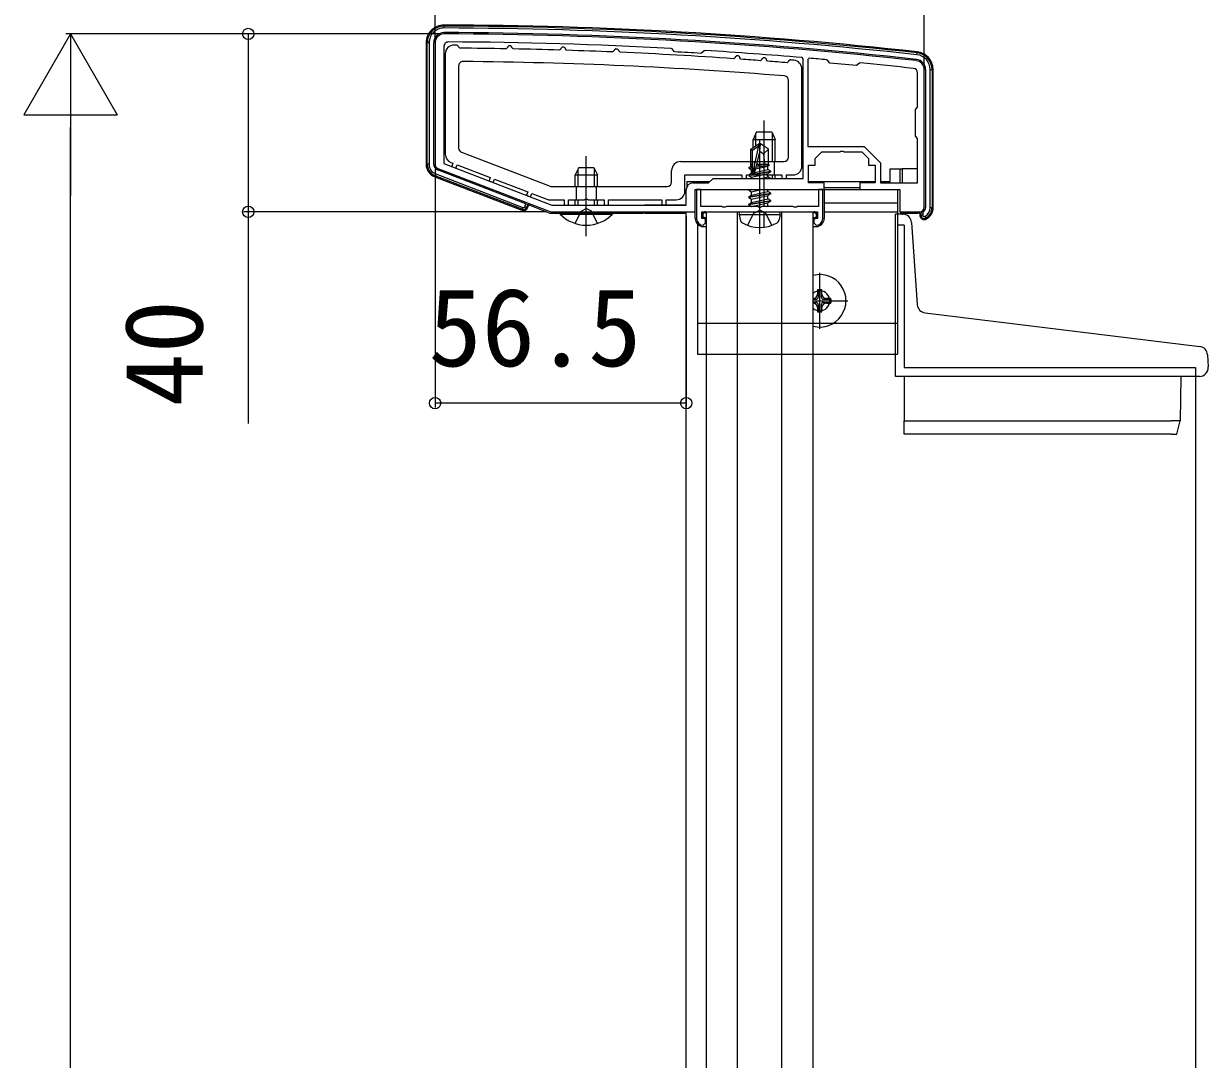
# Model space of a CAD drawing. Units: millimetres, scale not verified. Extents: x -1050 to 1050, y -1565 to 1556.
# Drawn here: x -770.5 to -504.1, y 802.5 to 1035.3 of the extents above; entities that cross this region are included whole.
import ezdxf
from ezdxf.enums import TextEntityAlignment as Align

# ---------------------------------------------------------------- set-up
doc = ezdxf.new("R2010")
doc.units = ezdxf.units.MM
doc.header["$LTSCALE"] = 8
for name, color, linetype in [('0-3_YKK_11', 7, 'Continuous'), ('0-4_YKK_12', 2, 'Continuous'), ('0-5_YKK_13', 4, 'Continuous'), ('0-6_YKK_D', 6, 'Continuous')]:
    doc.layers.add(name, color=color, linetype=linetype)
doc.styles.add('ＭＳ ゴシック', font='')
doc.styles.get('ＭＳ ゴシック').set_extended_font_data('MS Gothic')

msp = doc.modelspace()

# ---------------------------------------------------------------- linework, layer by layer
at = {"layer": '0-3_YKK_11'}
for p, q in [((-678, 1030.999), (-678, 1003.686)), ((-593.874, 1027.541), (-594.2, 1027.242)), ((-568, 993.999), (-568, 1024.999)), ((-677.359, 1002.753), (-652, 992.999))]:
    msp.add_line(p, q, dxfattribs=at)
for points in [[(-676, 1030.195), (-676, 1003.837), (-651.721, 994.499)], [(-624.015, 1028.97), (-624.223, 1029.07), (-624.713, 1029.621), (-624.921, 1029.721)], [(-617.289, 1029.275), (-617.507, 1029.2), (-618.057, 1028.71), (-618.275, 1028.635)], [(-620, 999.499), (-616.5, 999.499), (-615.5, 1000.499), (-595.2, 1000.499), (-595.2, 1027.378), (-595.475, 1027.677)], [(-594.2, 1027.242), (-594.2, 1007.699), (-586.5, 1007.699), (-581.503, 1007.699), (-577.8, 1003.996), (-577.8, 999.499), (-569.5, 999.499), (-569.5, 1009.499), (-570, 1009.999), (-570, 1015.999), (-569.5, 1016.499), (-569.5, 1024.249)], [(-582.369, 1026.485), (-582.59, 1026.417), (-583.244, 1025.874), (-589.218, 1026.429), (-589.768, 1027.091), (-589.972, 1027.198)], [(-652, 992.999), (-619.5, 992.999), (-619.5, 997.999), (-590.5, 997.999), (-590.5, 999.499), (-594, 999.499), (-594, 1003.499), (-592.5, 1003.499), (-592.5, 1004.999), (-591, 1006.499), (-586.958, 1006.499), (-586.775, 1006.619), (-586.225, 1006.619), (-586.042, 1006.499), (-582, 1006.499), (-580.5, 1004.999), (-580.5, 1003.499), (-579, 1003.499), (-579, 999.499), (-582.5, 999.499), (-582.5, 997.999), (-573.5, 997.999), (-573.5, 992.999), (-569, 992.999)], [(-651.721, 994.499), (-621.5, 994.499), (-621.5, 997.999)], [(-590.8, 991.499), (-590.8, 997.999), (-591.8, 997.999), (-591.8, 994.199), (-596.48, 994.199), (-596.74, 994.049), (-597.26, 994.049), (-597.52, 994.199), (-604.48, 994.199), (-604.74, 994.049), (-605, 993.899), (-605.26, 994.049), (-605.52, 994.199), (-612.48, 994.199), (-612.74, 994.049), (-613.26, 994.049), (-613.52, 994.199), (-618.2, 994.199), (-618.2, 997.999), (-619.2, 997.999), (-619.2, 991.499)], [(-618, 992.999), (-605, 992.999), (-592, 992.999), (-592, 991.499), (-592.8, 991.499), (-592.8, 990.499), (-592.3, 989.999)], [(-617.7, 989.999), (-617.2, 990.499), (-617.2, 991.499), (-618, 991.499), (-618, 992.999)]]:
    msp.add_lwpolyline(points, dxfattribs=at)
for centre, radius, start, end in [((-676, 1030.999), 2, 89.80939, 179.99999), ((-675, 1030.195), 1, 89.75176, 180), ((-679.32, 33.008), 999.997, 83.71122, 89.80938), ((-679.32, 33.005), 998.2, 86.87597, 89.75176), ((-679.319, 33.023), 997.482, 86.49138, 86.82169), ((-679.322, 32.99), 998.215, 85.18167, 86.43713), ((-679.314, 33.08), 998.124, 84.86459, 85.08947), ((-679.32, 33.009), 998.195, 83.73506, 84.42628), ((-570, 1024.999), 2, 359.99999, 83.71124), ((-570.5, 1024.249), 1, 359.99999, 83.73507), ((-677, 1003.686), 1, 180.00003, 248.9625), ((-620, 997.999), 1.5, 90.00001, 179.99999), ((-569, 993.999), 1, 270.00001, 359.99999), ((-617.7, 991.499), 1.5, 180.00001, 269.99999), ((-592.3, 991.499), 1.5, 270.00001, 359.99999)]:
    msp.add_arc(centre, radius, start, end, dxfattribs=at)
at = {"layer": '0-4_YKK_12'}
for p, q in [((-604, 994.199), (-604, 1013.5)), ((-605, 988.056), (-605, 1009.128)), ((-617, 592.999), (-617, 992.999)), ((-617, 992.999), (-593, 992.999)), ((-610.002, 592.999), (-610.002, 992.999)), ((-600, 592.999), (-600, 992.999)), ((-593, 592.999), (-593, 992.999)), ((-590.5, 993), (-574, 993)), ((-574, 993), (-574, 990)), ((-572.5, 990), (-574, 990)), ((-591.5, 966.699), (-591.5, 979.299)), ((-593, 972.999), (-585.2, 972.999)), ((-507, 958), (-507, 595))]:
    msp.add_line(p, q, dxfattribs=at)
for points in [[(-621.5, 588), (-621.5, 993), (-619.5, 993)], [(-572.5, 990), (-572.5, 958), (-507, 958)]]:
    msp.add_lwpolyline(points, dxfattribs=at)
at = {"layer": '0-5_YKK_13'}
for p, q in [((-675.989, 1034.333), (-675.988, 1034.755)), ((-675.988, 1034.755), (-675.987, 1035)), ((-679.333, 1031), (-679.755, 1031)), ((-679.333, 1031), (-679.333, 1003.687)), ((-678.3, 1003.687), (-678.3, 1031)), ((-675.7, 1028.5), (-675.7, 1005.975)), ((-569.635, 1028.313), (-569.589, 1028.733)), ((-569.589, 1028.733), (-569.562, 1028.976)), ((-672.7, 1025.785), (-672.7, 1007.35)), ((-595.5, 1003.3), (-595.5, 1025.1)), ((-569.5, 1016.624), (-569.5, 1023.95)), ((-567.7, 1025), (-567.7, 994)), ((-566.667, 994), (-566.667, 1025)), ((-566.245, 1025), (-566, 1025)), ((-598.5, 1005.3), (-598.5, 1022.555)), ((-605.7, 1011), (-606.5, 1009.3)), ((-605.846, 1007.849), (-605.846, 1010.69)), ((-605.7, 1011), (-602.3, 1011)), ((-602.3, 1011), (-601.5, 1009.3)), ((-602.154, 1004.3), (-602.154, 1010.69)), ((-607.001, 1007.07), (-605.177, 1008.301)), ((-607.001, 1003.217), (-607.001, 1007.07)), ((-607.001, 1007.07), (-606.648, 1006.882)), ((-606.581, 1001.698), (-605.177, 1007.875)), ((-604.823, 1008.301), (-605.177, 1008.301)), ((-605.177, 1007.875), (-605.177, 1008.301)), ((-605, 1006.528), (-605, 1008.301)), ((-605, 1006.528), (-604.823, 1008.301)), ((-602.999, 1007.07), (-604.823, 1008.301)), ((-604.176, 1006.064), (-602.999, 1007.07)), ((-602.999, 1003.627), (-602.999, 1007.07)), ((-601.5, 1004.3), (-601.5, 1009.3)), ((-569.5, 1002.7), (-569.5, 1009.076)), ((-672.058, 1006.416), (-652.117, 998.766)), ((-644, 987.5), (-644, 1005.5)), ((-622.8, 1004.3), (-599.5, 1004.3)), ((-606.25, 1004.3), (-606.25, 1001.3)), ((-606.071, 1001.819), (-605, 1006.528)), ((-601.75, 1004.3), (-601.75, 1001.3)), ((-679.755, 1003.687), (-680, 1003.687)), ((-657.556, 994.815), (-677.467, 1002.473)), ((-676, 1003.838), (-651.721, 994.5)), ((-645.7, 1003), (-646.5, 1001.3)), ((-645.846, 998.7), (-645.846, 1002.69)), ((-645.7, 1003), (-642.3, 1003)), ((-642.3, 1003), (-641.5, 1001.3)), ((-642.154, 998.7), (-642.154, 1002.69)), ((-624.8, 999.7), (-624.8, 1002.3)), ((-607.472, 1001.297), (-602.528, 1002.121)), ((-602.528, 1002.004), (-607.472, 1001.18)), ((-607.354, 1003.013), (-606.648, 1003.15)), ((-607.354, 1002.76), (-607.354, 1003.013)), ((-607.354, 1002.76), (-606.648, 1002.876)), ((-607.354, 1002.76), (-606.824, 1002.454)), ((-607.001, 1003.71), (-606.648, 1003.71)), ((-606.824, 1002.454), (-606.644, 1002.494)), ((-606.824, 1001.671), (-606.824, 1002.454)), ((-606.824, 1000.806), (-603.176, 1001.63)), ((-606.065, 1001.843), (-603.176, 1002.495)), ((-605.878, 1002.668), (-603.176, 1003.278)), ((-605.798, 1003.016), (-602.764, 1003.516)), ((-605.727, 1003.329), (-603.766, 1003.71)), ((-605.641, 1003.71), (-602.999, 1003.71)), ((-602.764, 1003.516), (-603.176, 1003.278)), ((-603.176, 1002.495), (-603.176, 1003.278)), ((-602.528, 1002.121), (-603.176, 1002.495)), ((-602.528, 1002.004), (-603.176, 1001.63)), ((-603.176, 1000.847), (-603.176, 1001.63)), ((-602.999, 1003.627), (-602.764, 1003.516)), ((-602.528, 1002.004), (-602.528, 1002.121)), ((-575.7, 999.8), (-575.7, 1002.7)), ((-575.7, 1002.7), (-573.5, 1002.7)), ((-573.5, 1002.7), (-573.5, 999.5)), ((-573.5, 1002.7), (-573, 1002.7)), ((-573, 1002.7), (-573, 999.5)), ((-569.5, 1002.7), (-573, 1002.7)), ((-677.989, 1001.115), (-678.077, 1000.887)), ((-678.077, 1000.887), (-658.477, 993.348)), ((-677.838, 1001.509), (-677.989, 1001.115)), ((-677.838, 1001.509), (-658.237, 993.971)), ((-641.5, 998.7), (-641.5, 1001.3)), ((-621.3, 998.748), (-621.3, 999.8)), ((-621.3, 999.8), (-616.2, 999.8)), ((-607.472, 1001.18), (-607.472, 1001.297)), ((-607.472, 1001.18), (-606.824, 1000.806)), ((-606.824, 1000.499), (-606.824, 1000.806)), ((-604.717, 1000.499), (-603.176, 1000.847)), ((-602.573, 1000.499), (-603.176, 1000.847)), ((-602.154, 1000.5), (-602.154, 1001.3)), ((-601.5, 1000.5), (-601.5, 1001.3)), ((-594, 999.8), (-579, 999.8)), ((-577.8, 999.8), (-575.7, 999.8)), ((-651.759, 998.7), (-625.8, 998.7)), ((-646.25, 998.7), (-646.25, 995.7)), ((-641.75, 998.7), (-641.75, 995.7)), ((-619.5, 993.2), (-619.5, 997.5)), ((-619, 998), (-575, 998)), ((-619, 997.999), (-619, 997.982)), ((-619, 997.999), (-574, 997.999)), ((-607.472, 997.884), (-607.472, 998.002)), ((-606.78, 997.999), (-607.472, 997.884)), ((-607.472, 997.884), (-606.824, 997.51)), ((-607.472, 996.354), (-602.528, 997.178)), ((-602.528, 997.06), (-607.472, 996.236)), ((-607.472, 996.236), (-607.472, 996.354)), ((-606.824, 997.51), (-604.659, 997.999)), ((-606.824, 996.727), (-606.824, 997.51)), ((-606.824, 995.862), (-603.176, 996.686)), ((-603.176, 997.551), (-603.176, 997.999)), ((-602.528, 997.178), (-603.176, 997.551)), ((-602.528, 997.06), (-603.176, 996.686)), ((-603.176, 995.904), (-603.176, 996.686)), ((-602.528, 997.06), (-602.528, 997.178)), ((-590.5, 998.5), (-582.5, 998.5)), ((-590.5, 997.999), (-590.5, 991.499)), ((-574, 997.999), (-574, 992.999)), ((-573.5, 997.5), (-573.5, 993.2)), ((-658.477, 993.348), (-658.389, 993.577)), ((-657.807, 994.162), (-657.556, 994.815)), ((-657.807, 994.162), (-657.413, 994.01)), ((-657.556, 994.815), (-657.162, 994.664)), ((-657.162, 994.664), (-657.413, 994.01)), ((-657.162, 994.664), (-657.062, 994.625)), ((-657.062, 994.625), (-652.16, 992.74)), ((-651.721, 994.5), (-631.3, 994.5)), ((-646.5, 994.5), (-646.5, 995.7)), ((-645.846, 994.5), (-645.846, 995.7)), ((-642.154, 994.5), (-642.154, 995.7)), ((-641.5, 994.5), (-641.5, 995.7)), ((-631.3, 994.5), (-630.8, 994.5)), ((-621.8, 994.5), (-630.8, 994.5)), ((-607.472, 996.236), (-606.824, 995.862)), ((-607.472, 994.706), (-602.528, 995.53)), ((-602.528, 995.412), (-607.472, 994.588)), ((-607.472, 994.706), (-606.824, 995.08)), ((-607.472, 994.588), (-607.472, 994.706)), ((-607.472, 994.588), (-606.824, 994.214)), ((-606.824, 995.08), (-603.176, 995.904)), ((-606.824, 995.08), (-606.824, 995.862)), ((-606.824, 994.214), (-603.176, 995.038)), ((-606.824, 994.199), (-606.824, 994.214)), ((-603.176, 994.256), (-603.363, 994.199)), ((-602.528, 995.53), (-603.176, 995.904)), ((-602.528, 995.412), (-603.176, 995.038)), ((-603.176, 994.256), (-603.176, 995.038)), ((-603.078, 994.199), (-603.176, 994.256)), ((-602.528, 995.412), (-602.528, 995.53)), ((-590.5, 994.999), (-574, 994.999)), ((-566.667, 994), (-566.245, 994)), ((-651.944, 992.7), (-631.3, 992.7)), ((-649.9, 992.491), (-649.9, 993)), ((-649.9, 993), (-638.1, 993)), ((-630.8, 992.7), (-631.3, 992.7)), ((-630.8, 992.7), (-621.8, 992.7)), ((-621.5, 992.7), (-621.8, 992.7)), ((-617.25, 991.699), (-617, 991.699)), ((-609.604, 992.411), (-609.501, 992.999)), ((-609.604, 992.411), (-609.402, 991.263)), ((-609.604, 992.411), (-600.396, 992.411)), ((-609.501, 992.999), (-600.499, 992.999)), ((-606.5, 992.389), (-606.202, 992.999)), ((-604, 989.5), (-604, 992.999)), ((-600.396, 992.411), (-600.598, 991.263)), ((-600.396, 992.411), (-600.499, 992.999)), ((-593, 991.699), (-592.75, 991.699)), ((-592.75, 991.499), (-593, 991.499)), ((-592.75, 991.499), (-592.75, 991.699)), ((-590.5, 992.999), (-574, 992.999)), ((-572.996, 992.5), (-574.5, 992.5)), ((-574.5, 958.122), (-574.5, 992.5)), ((-574, 992.999), (-574, 960.999)), ((-573, 992.7), (-569.406, 992.7)), ((-572.996, 992.5), (-572.865, 992.5)), ((-568.907, 992.7), (-569.406, 992.7)), ((-569, 992.7), (-569, 992.268)), ((-569, 992.268), (-568.755, 992.268)), ((-568.907, 992.704), (-568.907, 992.7)), ((-568.862, 992.707), (-568.862, 992.71)), ((-568.333, 992.884), (-568.333, 992.268)), ((-567.833, 991.98), (-567.622, 991.614)), ((-567.622, 991.614), (-567.5, 991.402)), ((-619, 989.999), (-619, 960.999)), ((-617.7, 989.699), (-617, 989.699)), ((-593, 989.699), (-592.3, 989.699)), ((-570.87, 990.64), (-569.576, 972.14)), ((-591.85, 975.499), (-591.15, 975.499)), ((-591.85, 975.499), (-591.85, 973.849)), ((-591.15, 975.499), (-591.15, 973.849)), ((-593, 973.349), (-592.35, 973.349)), ((-593, 972.649), (-592.35, 972.649)), ((-590.65, 973.349), (-589, 973.349)), ((-590.65, 972.649), (-589, 972.649)), ((-590, 972.5), (-589, 972.5)), ((-589, 973.349), (-589, 972.649)), ((-591.85, 972.149), (-591.85, 970.499)), ((-591.85, 970.499), (-591.15, 970.499)), ((-591.15, 972.149), (-591.15, 970.499)), ((-567.825, 970.295), (-506.049, 962.71)), ((-619, 967.999), (-574, 967.999)), ((-619, 960.999), (-574, 960.999)), ((-504.296, 960.847), (-504.13, 958.122)), ((-572.5, 956), (-572.5, 946)), ((-572.5, 946), (-512.448, 946)), ((-511.2, 943), (-510.448, 946))]:
    msp.add_line(p, q, dxfattribs=at)
for points in [[(-679.755, 1031), (-680, 1031), (-680, 1003.687)], [(-679.333, 1003.687), (-679.755, 1003.687), (-679.755, 1031)], [(-672.402, 1029.791), (-672.7, 1030.091), (-672.7, 1030.195), (-672.998, 1030.495)], [(-661.394, 1030.347), (-661.7, 1030.047), (-661.7, 1029.958), (-662.005, 1029.658)], [(-660.406, 1029.628), (-660.7, 1029.928), (-660.7, 1030.039), (-660.994, 1030.339)], [(-649.391, 1030.051), (-649.7, 1029.751), (-649.7, 1029.67), (-650.009, 1029.37)], [(-648.409, 1029.32), (-648.7, 1029.62), (-648.7, 1029.739), (-648.991, 1030.039)], [(-637.387, 1029.611), (-637.7, 1029.311), (-637.7, 1029.237), (-638.013, 1028.937)], [(-636.413, 1028.868), (-636.7, 1029.168), (-636.7, 1029.294), (-636.987, 1029.594)], [(-610.179, 1028.077), (-610.5, 1027.778), (-610.5, 1027.719), (-610.821, 1027.42)], [(-609.221, 1027.307), (-609.5, 1027.607), (-609.5, 1027.749), (-609.779, 1028.049)], [(-604.177, 1027.638), (-604.5, 1027.339), (-604.5, 1027.284), (-604.823, 1026.985)], [(-603.223, 1026.863), (-603.5, 1027.162), (-603.5, 1027.308), (-603.777, 1027.607)], [(-598.175, 1027.163), (-598.5, 1026.864), (-598.5, 1026.812), (-598.824, 1026.513)], [(-566.667, 1025), (-566.245, 1025), (-566.245, 994)], [(-566.245, 994), (-566, 994), (-566, 1025)], [(-606.648, 1001.884), (-606.648, 1006.882), (-605.177, 1007.875)], [(-606.5, 1007.408), (-606.5, 1009.3), (-601.5, 1009.3)], [(-605, 1006.654), (-604.176, 1006.064), (-603.941, 1003.71)], [(-674.416, 1004.108), (-673.974, 1003.938), (-674.261, 1003.191), (-673.327, 1002.833), (-673.04, 1003.58), (-665.571, 1000.714), (-665.858, 999.967), (-664.924, 999.609), (-664.638, 1000.356), (-657.168, 997.491), (-657.455, 996.744), (-656.521, 996.386), (-656.235, 997.133), (-652.846, 995.833)], [(-607.472, 1001.297), (-606.824, 1001.671), (-606.599, 1001.722)], [(-607.354, 1003.013), (-606.824, 1003.319), (-606.648, 1003.359)], [(-658.237, 993.971), (-658.389, 993.577), (-677.989, 1001.115)], [(-646.5, 998.7), (-646.5, 1001.3), (-641.5, 1001.3)], [(-621.8, 997.7), (-621.8, 1001.3), (-609, 1001.3), (-609, 1000.5), (-608, 1000.5), (-608, 1001.3), (-604.458, 1001.3), (-604.275, 1001.42), (-603.725, 1001.42), (-603.542, 1001.3), (-600, 1001.3), (-600, 1000.5), (-599, 1000.5), (-599, 1001.3), (-597.5, 1001.3)], [(-619.5, 991.499), (-619.5, 997.999), (-590.5, 997.999)], [(-607.472, 996.354), (-606.824, 996.727), (-603.176, 997.551)], [(-657.413, 994.01), (-657.184, 993.923), (-656.933, 994.576)], [(-652.13, 995.7), (-649, 995.7), (-649, 994.5), (-648, 994.5), (-648, 995.7), (-644.458, 995.7), (-644.275, 995.82), (-643.725, 995.82), (-643.542, 995.7), (-640, 995.7), (-640, 994.5), (-639, 994.5), (-639, 995.7), (-627, 995.7), (-627, 994.5), (-626, 994.5), (-626, 995.7), (-623.8, 995.7)], [(-646.5, 990.389), (-645.145, 993.167), (-644, 993.776)], [(-641.5, 990.389), (-642.855, 993.167), (-644, 993.776)], [(-649.9, 992.491), (-638.1, 992.491), (-638.1, 993)], [(-617, 991.499), (-617.25, 991.499), (-617.25, 991.699)], [(-607.707, 989.963), (-606.348, 992.69), (-605, 993.406)], [(-602.293, 989.963), (-603.652, 992.69), (-605, 993.406)], [(-568.333, 992.268), (-568.755, 992.268), (-568.755, 992.723)], [(-591, 974.5), (-591, 975.5), (-592, 975.5), (-592, 974.5)], [(-589, 972.5), (-589, 973.5), (-590, 973.5)], [(-592, 971.5), (-592, 970.5), (-591, 970.5), (-591, 971.5)], [(-506.126, 956), (-574.5, 956), (-574.5, 958.122)], [(-510.273, 956), (-510.448, 946), (-512.447, 946)], [(-512.5, 943), (-572.5, 943), (-572.5, 946)], [(-510.448, 946), (-510.456, 945.965), (-510.463, 945.94), (-510.466, 945.925), (-510.468, 945.919)], [(-512.5, 943), (-512.229, 943), (-511.953, 943), (-511.696, 943), (-511.479, 943), (-511.321, 943), (-511.229, 943), (-511.2, 943)]]:
    msp.add_lwpolyline(points, dxfattribs=at)
for centre, radius, start, end in [((-676, 1031), 4, 89.80937, 180), ((-676, 1031), 3.755, 89.80937, 180), ((-676, 1031), 3.333, 89.80937, 180), ((-679.32, 33.006), 1001.333, 83.71123, 89.80937), ((-679.32, 33.006), 1001.755, 83.71123, 89.80937), ((-679.32, 33.006), 1002, 83.71123, 89.80937), ((-676, 1031), 2.3, 89.80937, 180), ((-679.32, 33.006), 1000.3, 83.71123, 89.80937), ((-673.7, 1028.5), 2, 89.63963, 180), ((-679.962, 32.647), 997.873, 89.60013, 89.63972), ((-679.964, 32.527), 997.293, 88.96819, 89.56556), ((-679.965, 32.538), 997.982, 88.9108, 88.93377), ((-679.965, 32.493), 997.327, 88.2788, 88.87628), ((-679.971, 32.237), 998.283, 88.2216, 88.24458), ((-679.965, 32.505), 997.315, 87.58914, 88.18685), ((-679.995, 31.797), 998.723, 87.53191, 87.55488), ((-679.965, 32.506), 997.314, 86.02447, 87.49714), ((-570, 1025), 3.333, 0, 83.71123), ((-570, 1025), 3.755, 0, 83.71123), ((-570, 1025), 4, 0, 83.71123), ((-671.7, 1025.785), 1, 89.52329, 179.99998), ((-679.964, 32.523), 994.297, 85.35355, 89.5233), ((-679.949, 32.739), 997.78, 85.96727, 85.9903), ((-679.971, 32.422), 997.398, 85.67896, 85.93232), ((-679.98, 32.299), 998.221, 85.62187, 85.64491), ((-679.973, 32.414), 997.406, 85.33331, 85.58678), ((-679.922, 33.032), 997.486, 85.25074, 85.29921), ((-597.5, 1025.1), 2, 360, 85.25073), ((-570, 1025), 2.3, 0, 83.71123), ((-599.5, 1022.555), 1, 359.99997, 85.35355), ((-671.7, 1007.35), 1, 180.00002, 249.01215), ((-673.7, 1005.975), 2, 180, 249.01214), ((-622.8, 1002.3), 2, 90.00001, 179.99999), ((-599.5, 1005.3), 1, 270.00001, 359.99999), ((-677, 1003.687), 3, 180, 248.96249), ((-677, 1003.687), 2.755, 180, 248.96249), ((-677, 1003.687), 2.333, 180, 248.96249), ((-677, 1003.687), 1.3, 180, 248.96249), ((-606.356, 1001.884), 0.292, 180, 347.19096), ((-597.5, 1003.3), 2, 270.00001, 359.99999), ((-625.8, 999.7), 1, 270.00001, 359.99999), ((-651.759, 999.7), 1, 249.01209, 269.99994), ((-623.8, 997.7), 2, 270.00001, 359.99999), ((-658.118, 994.282), 1, 248.96249, 338.96249), ((-658.118, 994.282), 0.755, 248.96249, 338.96249), ((-658.118, 994.282), 0.333, 248.96249, 338.96249), ((-652.13, 997.7), 2, 249.01217, 270.00001), ((-569, 994), 1.3, 300.86775, 0), ((-569, 994), 2.333, 300, 0), ((-569, 994), 2.755, 300, 0), ((-569, 994), 3, 300, 0), ((-651.944, 993.3), 0.6, 248.96249, 270), ((-644, 998.232), 8.232, 224.2189, 315.7811), ((-620, 993.2), 0.5, 336.42182, 360), ((-617.7, 991.499), 1.8, 180, 270), ((-617.25, 992.249), 0.75, 70.52742, 270), ((-617.25, 992.249), 0.55, 62.96235, 270), ((-608.359, 991.447), 1.059, 190, 239.36409), ((-601.641, 991.447), 1.059, 300.63591, 350), ((-592.75, 992.249), 0.75, 270, 109.47209), ((-592.75, 992.249), 0.55, 270, 117.03694), ((-592.3, 991.499), 1.8, 270, 0), ((-573, 993.2), 0.5, 180, 270), ((-572.865, 990.5), 2, 4, 90), ((-568, 992.268), 1, 180, 300), ((-569, 994), 1.3, 276.07662, 280.85757), ((-569, 994), 1.3, 280.85757, 300.86775), ((-568, 992.268), 0.755, 180, 300), ((-568, 992.268), 0.333, 180, 300), ((-605, 997.119), 7.651, 239.36409, 300.63591), ((-591.5, 973), 5.9, 255.27147, 104.72853), ((-591.5, 972.999), 5.9, 255.27147, 104.72853), ((-591.5, 972.999), 2.25, 228.18922, 131.81078), ((-593, 974.5), 1, 270, 0), ((-593, 971.5), 1, 0, 90), ((-592.35, 973.849), 0.5, 270, 0), ((-592.35, 972.149), 0.5, 0, 90), ((-590.65, 973.849), 0.5, 180, 270), ((-590.65, 972.149), 0.5, 90, 180), ((-590, 974.5), 1, 180, 270), ((-590, 971.5), 1, 90, 180), ((-567.581, 972.28), 2, 184, 263), ((-506.293, 960.725), 2, 3.5, 83), ((-506.126, 958), 2, 270, 3.5)]:
    msp.add_arc(centre, radius, start, end, dxfattribs=at)
at = {"layer": '0-6_YKK_D'}
for p, q in [((-677.999, 1032.066), (-677.999, 1116)), ((-678, 1032), (-678, 1076)), ((-568, 1026), (-568, 1076)), ((-760, 1033), (-770.5, 1014.813)), ((-676.993, 1033), (-761, 1033)), ((-760, 1033), (-749.5, 1014.813)), ((-760, 1033), (-760, 996.627)), ((-676.993, 1033), (-721, 1033)), ((-770.5, 1014.813), (-749.5, 1014.813)), ((-760, 614), (-760, 1012)), ((-678, 1002.687), (-678, 949)), ((-652.944, 993), (-721, 993)), ((-621.5, 991.999), (-621.5, 949)), ((-621.5, 950), (-678, 950))]:
    msp.add_line(p, q, dxfattribs=at)
msp.add_lwpolyline([(-720, 1033), (-720, 993), (-720, 945.445)], dxfattribs=at)
for centre in [(-720, 1033), (-720, 993), (-678, 950), (-621.5, 950)]:
    msp.add_circle(centre, 1.275, dxfattribs=at)

# ---------------------------------------------------------------- texts
at = {"layer": '0-6_YKK_D', "style": 'ＭＳ ゴシック'}
msp.add_text('56.5', height=17.6, dxfattribs=at).set_placement((-679.477, 953), align=Align.BOTTOM_LEFT)
msp.add_text('40', height=17.6, rotation=90, dxfattribs=at).set_placement((-725, 949.218), align=Align.BOTTOM_LEFT)

doc.saveas('drawing.dxf')
